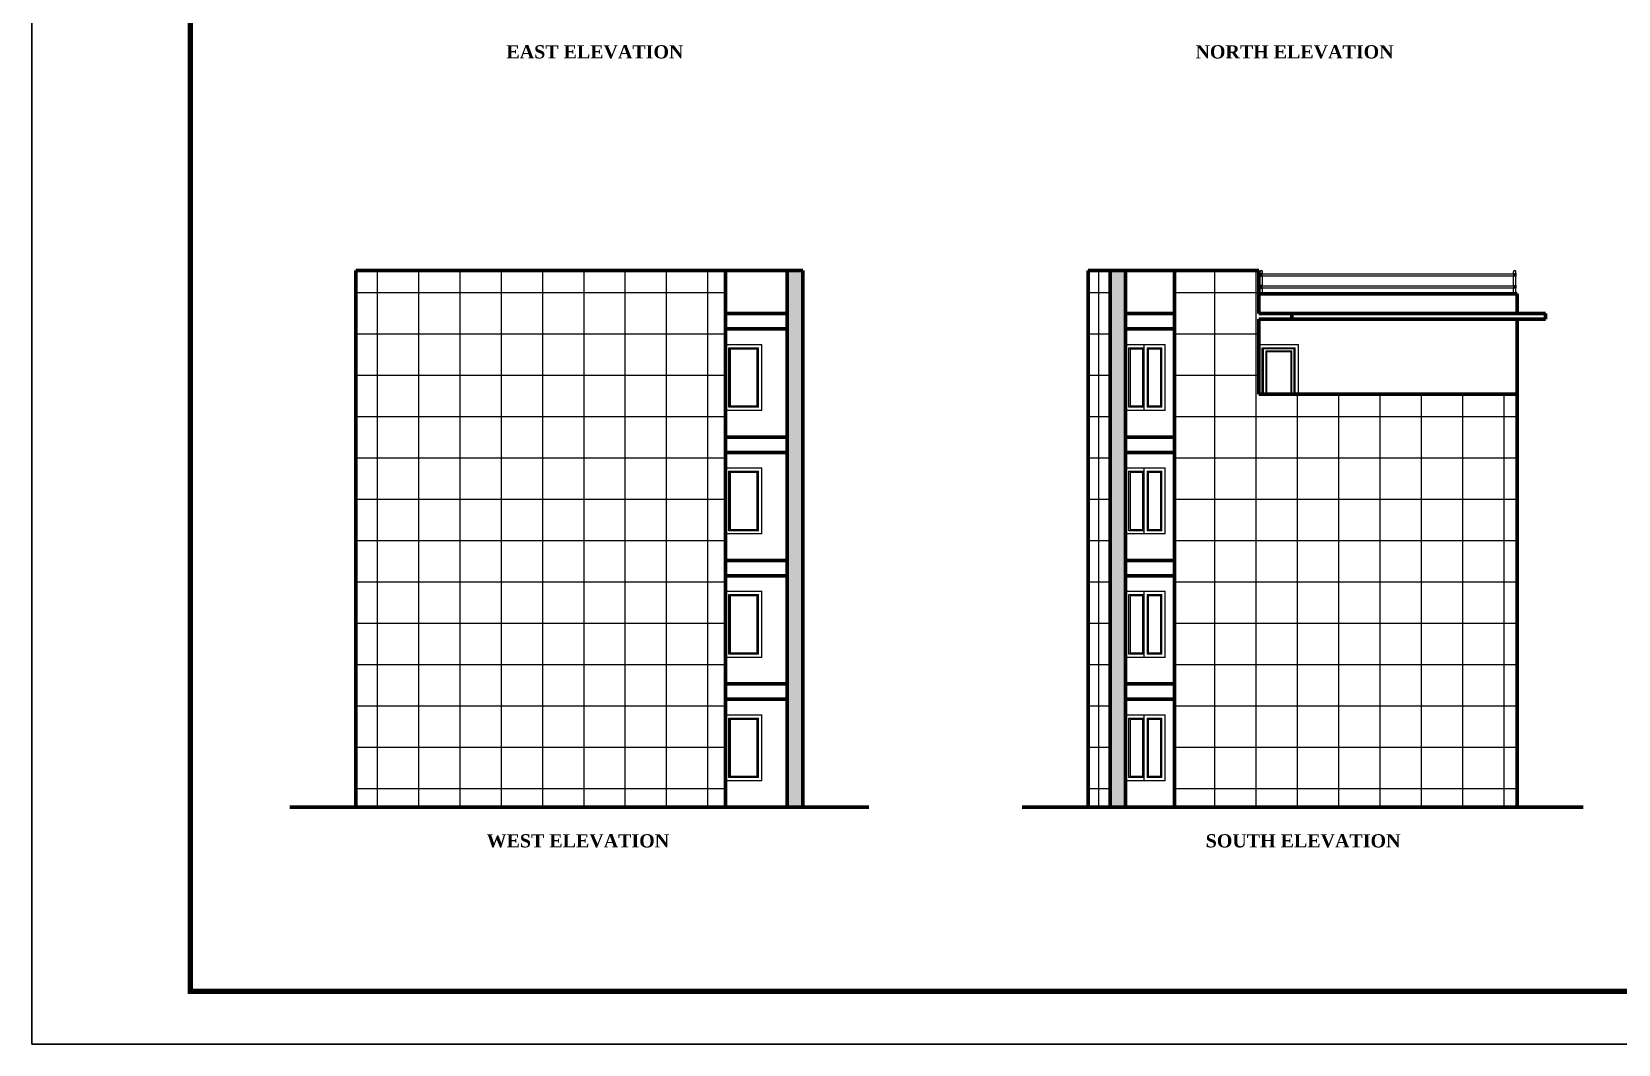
# Model space of a CAD drawing. Header units: inches. Extents: x -4737 to 13205, y 2479 to 13285.
# Drawn here: x 2537 to 3977, y 9074 to 9993 of the extents above; entities that cross this region are included whole.
import ezdxf

# ---------------------------------------------------------------- set-up
doc = ezdxf.new("R2010")
doc.units = ezdxf.units.IN
doc.header["$MEASUREMENT"] = 0
for name, color, linetype, lineweight in [('ns_DOOR', 31, 'Continuous', 15), ('ns_HATCH', 40, 'Continuous', 0), ('ns_RAILING', 191, 'Continuous', 15), ('ns_TEXT', 7, 'Continuous', 13), ('ns_WALL', 21, 'Continuous', 60), ('ns_WINDOW', 151, 'Continuous', 15)]:
    doc.layers.add(name, color=color, linetype=linetype, lineweight=lineweight)
doc.styles.get("Standard").update_dxf_attribs({"font": 'arial.ttf'})

msp = doc.modelspace()

# ---------------------------------------------------------------- hatches: boundary and pattern name
at = {"layer": 'ns_HATCH'}
h = msp.add_hatch(dxfattribs=at)
h.set_pattern_fill('NET', color=256, scale=300)
h.set_pattern_definition([(0, (-25911.896, 14180.752), (0, 37.5), []), (90, (-25911.896, 14180.752), (-37.5, 2e-15), [])])
h.paths.add_polyline_path([(3166.6, 9288.8), (3166.6, 9775.8), (2831.1, 9775.8), (2831.1, 9288.8)])
h = msp.add_hatch(dxfattribs=at)
h.set_pattern_fill('AR-CONC', color=256)
h.set_pattern_definition([(50, (-25911.896, 14180.752), (7.1726018, -0.6275213), [0.75, -8.25]), (355, (-25911.896, 14180.752), (-1.3875133, 7.5219213), [0.6, -6.6]), (100.451444, (-25911.2985, 14180.7), (5.7850885, 6.8943999), [0.637402, -7.0114211]), (46.1842, (-25911.896, 14182.752), (10.6724133, -1.6551928), [1.125, -12.375]), (96.635635, (-25911.007, 14182.614), (9.3466195, 9.741186), [0.9561034, -10.5171376]), (351.184164, (-25911.896, 14182.752), (9.3466195, 9.741186), [0.9, -9.9]), (21, (-25910.896, 14182.252), (5.9690705, -4.0261889), [0.75, -8.25]), (326, (-25910.896, 14182.252), (2.4331533, 7.2515005), [0.6, -6.6]), (71.451445, (-25910.399, 14181.9165), (8.4022238, 3.2253115), [0.6374019, -7.0114211]), (37.5, (-25911.8962, 14180.752), (0.12159855, 3.32893854), [0, -6.52, 0, -6.7, 0, -6.625]), (7.5, (-25911.8962, 14180.752), (2.63069537, 3.9441171), [0, -3.82, 0, -6.37, 0, -2.525]), (327.5, (-25914.1262, 14180.752), (5.33822436, -0.22554872), [0, -2.5, 0, -7.8, 0, -10.35]), (317.5, (-25915.126, 14180.752), (5.8318617, 1.0010498), [0, -3.25, 0, -5.18, 0, -7.35])])
h.paths.add_polyline_path([(3222.6, 9288.8), (3236.6, 9288.8), (3236.6, 9775.8), (3222.6, 9775.8)])
h = msp.add_hatch(dxfattribs=at)
h.set_pattern_fill('NET', color=256, scale=300)
h.set_pattern_definition([(0, (-22257.124, 14180.752), (0, 37.5), []), (90, (-22257.124, 14180.752), (-37.5, 2e-15), [])])
h.paths.add_polyline_path([(3515.7, 9775.8), (3495.7, 9775.8), (3495.7, 9288.8), (3515.7, 9288.8)])
h = msp.add_hatch(dxfattribs=at)
h.set_pattern_fill('AR-CONC', color=256)
h.set_pattern_definition([(50, (-22264.3606, 14180.752), (7.1726018, -0.6275213), [0.75, -8.25]), (355, (-22264.361, 14180.752), (-1.3875133, 7.5219213), [0.6, -6.6]), (100.451444, (-22263.763, 14180.7), (5.7850885, 6.8944), [0.637402, -7.0114211]), (46.1842, (-22264.361, 14182.752), (10.6724133, -1.6551928), [1.125, -12.375]), (96.635635, (-22263.471, 14182.614), (9.3466195, 9.741186), [0.9561034, -10.5171376]), (351.184164, (-22264.361, 14182.752), (9.3466195, 9.741186), [0.9, -9.9]), (21, (-22263.3606, 14182.252), (5.9690705, -4.0261889), [0.75, -8.25]), (326, (-22263.361, 14182.252), (2.4331533, 7.2515005), [0.6, -6.6]), (71.451445, (-22262.863, 14181.9165), (8.4022238, 3.2253115), [0.637402, -7.0114211]), (37.5, (-22264.3606, 14180.752), (0.12159855, 3.32893854), [0, -6.52, 0, -6.7, 0, -6.625]), (7.5, (-22264.3606, 14180.752), (2.63069537, 3.9441171), [0, -3.82, 0, -6.37, 0, -2.525]), (327.5, (-22266.5906, 14180.752), (5.33822436, -0.22554872), [0, -2.5, 0, -7.8, 0, -10.35]), (317.5, (-22267.5906, 14180.752), (5.8318617, 1.0010498), [0, -3.25, 0, -5.18, 0, -7.35])])
h.paths.add_polyline_path([(3515.7, 9288.8), (3529.7, 9288.8), (3529.7, 9775.8), (3515.7, 9775.8)])
h = msp.add_hatch(dxfattribs=at)
h.set_pattern_fill('NET', color=256, scale=300)
h.set_pattern_definition([(0, (-22264.36, 14180.752), (0, 37.5), []), (90, (-22264.36, 14180.752), (-37.5, 2e-15), [])])
h.paths.add_polyline_path([(3884.9, 9288.8), (3884.9, 9663.8), (3650.6, 9663.8), (3650.6, 9708.8), (3650.6, 9731.8), (3668.6, 9731.8), (3668.6, 9736.8), (3650.6, 9736.8), (3650.6, 9754.8), (3650.6, 9775.8), (3573.9, 9775.8), (3573.9, 9288.8)])

# ---------------------------------------------------------------- linework, layer by layer
msp.add_lwpolyline([(2536.9, 9073.8), (2536.9, 11318.8), (5711.7, 11318.8), (5711.7, 9073.8)], close=True)
at = {"const_width": 4.8}
msp.add_lwpolyline([(5663.7, 9121.8), (5663.7, 11270.8), (2680.9, 11270.8), (2680.9, 9121.8)], close=True, dxfattribs=at)
at = {"layer": 'ns_DOOR'}
for p, q in [((3650.6, 9663.8), (3650.6, 9708.8)), ((3650.6, 9708.8), (3686.6, 9708.8)), ((3653.6, 9663.8), (3653.6, 9705.8)), ((3653.6, 9705.8), (3683.6, 9705.8)), ((3683.6, 9663.8), (3683.6, 9705.8)), ((3686.6, 9663.8), (3686.6, 9708.8)), ((3682.6, 9704.8), (3654.6, 9704.8)), ((3654.6, 9704.8), (3654.6, 9663.8)), ((3680.4, 9702.6), (3656.9, 9702.6)), ((3656.9, 9702.6), (3656.9, 9663.8)), ((3656.9, 9701), (3656.9, 9678.7)), ((3679.9, 9702.1), (3657.3, 9702.1)), ((3657.3, 9702.1), (3657.3, 9663.8)), ((3657.4, 9702), (3657.4, 9663.8)), ((3679.9, 9663.8), (3679.9, 9702.1)), ((3680.4, 9663.8), (3680.4, 9702.6)), ((3682.6, 9663.8), (3682.6, 9704.8))]:
    msp.add_line(p, q, dxfattribs=at)
at = {"layer": 'ns_RAILING'}
for p, q in [((3651.8, 9754.8), (3651.8, 9774.7)), ((3653.7, 9773), (3882, 9773)), ((3653.7, 9771), (3882, 9771)), ((3654, 9773), (3654, 9774.7)), ((3654, 9762), (3654, 9771)), ((3881.7, 9773), (3881.7, 9774.7)), ((3881.7, 9762), (3881.7, 9771)), ((3883.9, 9754.8), (3883.9, 9774.7)), ((3653.7, 9762), (3882, 9762)), ((3653.7, 9760), (3882, 9760)), ((3654, 9754.8), (3654, 9760)), ((3881.7, 9754.8), (3881.7, 9760))]:
    msp.add_line(p, q, dxfattribs=at)
for points in [[(3652.9, 9773.2), (3652.1, 9773.2), (3652.1, 9770.8), (3652.9, 9770.8)], [(3652.9, 9770.8), (3653.7, 9770.8), (3653.7, 9773.2), (3652.9, 9773.2)], [(3882.8, 9770.8), (3882, 9770.8), (3882, 9773.2), (3882.8, 9773.2)], [(3882.8, 9773.2), (3883.7, 9773.2), (3883.7, 9770.8), (3882.8, 9770.8)], [(3652.9, 9762.2), (3652.1, 9762.2), (3652.1, 9759.8), (3652.9, 9759.8)], [(3652.9, 9759.8), (3653.7, 9759.8), (3653.7, 9762.2), (3652.9, 9762.2)], [(3882.8, 9759.8), (3882, 9759.8), (3882, 9762.2), (3882.8, 9762.2)], [(3882.8, 9762.2), (3883.7, 9762.2), (3883.7, 9759.8), (3882.8, 9759.8)]]:
    msp.add_lwpolyline(points, dxfattribs=at)
for centre in [(3652.9, 9772), (3882.8, 9772), (3652.9, 9761), (3882.8, 9761)]:
    msp.add_circle(centre, 0.25, dxfattribs=at)
for centre, start in [((3652.9, 9774.7), 360), ((3882.8, 9774.7), 0)]:
    msp.add_arc(centre, 1.1, start, 180, dxfattribs=at)
at = {"layer": 'ns_WALL'}
for p, q in [((2831.1, 9775.8), (3236.6, 9775.8)), ((2831.1, 9288.8), (2831.1, 9775.8)), ((3166.6, 9288.8), (3166.6, 9775.8)), ((3222.6, 9288.8), (3222.6, 9775.8)), ((3236.6, 9288.8), (3236.6, 9775.8)), ((3495.7, 9775.8), (3650.6, 9775.8)), ((3495.7, 9288.8), (3495.7, 9775.8)), ((3515.7, 9288.8), (3515.7, 9775.8)), ((3529.7, 9288.8), (3529.7, 9775.8)), ((3573.9, 9775.8), (3573.9, 9288.8)), ((3650.6, 9736.8), (3650.6, 9775.8)), ((3650.6, 9736.8), (3650.6, 9754.8)), ((3884.9, 9754.8), (3650.6, 9754.8)), ((3884.9, 9736.8), (3884.9, 9754.8)), ((3166.6, 9736.8), (3222.6, 9736.8)), ((3529.7, 9736.8), (3573.9, 9736.8)), ((3650.6, 9736.8), (3910.9, 9736.8)), ((3884.9, 9736.8), (3650.6, 9736.8)), ((3680.6, 9731.8), (3680.6, 9736.8)), ((3910.9, 9736.8), (3910.9, 9731.8)), ((3166.6, 9722.8), (3222.6, 9722.8)), ((3529.7, 9722.8), (3573.9, 9722.8)), ((3650.6, 9731.8), (3910.9, 9731.8)), ((3650.6, 9663.8), (3650.6, 9731.8)), ((3884.9, 9288.8), (3884.9, 9731.8)), ((3650.6, 9663.8), (3884.9, 9663.8)), ((3166.6, 9624.8), (3222.6, 9624.8)), ((3529.7, 9624.8), (3573.9, 9624.8)), ((3166.6, 9610.8), (3222.6, 9610.8)), ((3529.7, 9610.8), (3573.9, 9610.8)), ((3166.6, 9512.8), (3222.6, 9512.8)), ((3529.7, 9512.8), (3573.9, 9512.8)), ((3166.6, 9498.8), (3222.6, 9498.8)), ((3529.7, 9498.8), (3573.9, 9498.8)), ((3166.6, 9400.8), (3222.6, 9400.8)), ((3529.7, 9400.8), (3573.9, 9400.8)), ((3166.6, 9386.8), (3222.6, 9386.8)), ((3529.7, 9386.8), (3573.9, 9386.8)), ((2771.1, 9288.8), (3296.6, 9288.8)), ((3435.7, 9288.8), (3944.9, 9288.8))]:
    msp.add_line(p, q, dxfattribs=at)
at = {"layer": 'ns_WINDOW'}
for p, q in [((3166.6, 9648.8), (3166.6, 9708.8)), ((3166.6, 9708.8), (3199.6, 9708.8)), ((3169.6, 9651.8), (3169.6, 9705.8)), ((3169.6, 9705.8), (3196.6, 9705.8)), ((3196.6, 9651.8), (3196.6, 9705.8)), ((3199.6, 9648.8), (3199.6, 9708.8)), ((3529.7, 9648.8), (3529.7, 9708.8)), ((3529.7, 9708.8), (3565.7, 9708.8)), ((3532.7, 9651.8), (3532.7, 9705.8)), ((3532.7, 9705.8), (3546.2, 9705.8)), ((3546.2, 9708.8), (3546.2, 9648.8)), ((3549.2, 9705.8), (3562.7, 9705.8)), ((3549.2, 9705.8), (3549.2, 9651.8)), ((3562.7, 9651.8), (3562.7, 9705.8)), ((3565.7, 9648.8), (3565.7, 9708.8)), ((3195.6, 9704.8), (3170.6, 9704.8)), ((3170.6, 9704.8), (3170.6, 9652.8)), ((3195.4, 9704.6), (3170.8, 9704.6)), ((3170.8, 9704.6), (3170.8, 9653)), ((3195.4, 9653), (3195.4, 9704.6)), ((3195.6, 9652.8), (3195.6, 9704.8)), ((3545.2, 9704.8), (3533.7, 9704.8)), ((3533.7, 9704.8), (3533.7, 9652.8)), ((3545, 9704.6), (3533.9, 9704.6)), ((3533.9, 9704.6), (3533.9, 9653)), ((3545, 9704.6), (3545, 9653)), ((3545.2, 9704.8), (3545.2, 9652.8)), ((3561.7, 9704.8), (3550.2, 9704.8)), ((3550.2, 9652.8), (3550.2, 9704.8)), ((3561.5, 9704.6), (3550.4, 9704.6)), ((3550.4, 9653), (3550.4, 9704.6)), ((3561.5, 9653), (3561.5, 9704.6)), ((3561.7, 9652.8), (3561.7, 9704.8)), ((3199.6, 9648.8), (3166.6, 9648.8)), ((3196.6, 9651.8), (3169.6, 9651.8)), ((3170.6, 9652.8), (3195.6, 9652.8)), ((3170.8, 9653), (3195.4, 9653)), ((3565.7, 9648.8), (3529.7, 9648.8)), ((3546.2, 9651.8), (3532.7, 9651.8)), ((3533.7, 9652.8), (3545.2, 9652.8)), ((3533.9, 9653), (3545, 9653)), ((3562.7, 9651.8), (3549.2, 9651.8)), ((3550.2, 9652.8), (3561.7, 9652.8)), ((3550.4, 9653), (3561.5, 9653)), ((3166.6, 9536.8), (3166.6, 9596.8)), ((3166.6, 9596.8), (3199.6, 9596.8)), ((3169.6, 9539.8), (3169.6, 9593.8)), ((3169.6, 9593.8), (3196.6, 9593.8)), ((3195.6, 9592.8), (3170.6, 9592.8)), ((3170.6, 9592.8), (3170.6, 9540.8)), ((3195.4, 9592.6), (3170.8, 9592.6)), ((3170.8, 9592.6), (3170.8, 9541)), ((3195.4, 9541), (3195.4, 9592.6)), ((3195.6, 9540.8), (3195.6, 9592.8)), ((3196.6, 9539.8), (3196.6, 9593.8)), ((3199.6, 9536.8), (3199.6, 9596.8)), ((3529.7, 9536.8), (3529.7, 9596.8)), ((3529.7, 9596.8), (3565.7, 9596.8)), ((3532.7, 9539.8), (3532.7, 9593.8)), ((3532.7, 9593.8), (3546.2, 9593.8)), ((3545.2, 9592.8), (3533.7, 9592.8)), ((3533.7, 9592.8), (3533.7, 9540.8)), ((3545, 9592.6), (3533.9, 9592.6)), ((3533.9, 9592.6), (3533.9, 9541)), ((3545, 9592.6), (3545, 9541)), ((3545.2, 9592.8), (3545.2, 9540.8)), ((3546.2, 9596.8), (3546.2, 9536.8)), ((3549.2, 9593.8), (3562.7, 9593.8)), ((3549.2, 9593.8), (3549.2, 9539.8)), ((3561.7, 9592.8), (3550.2, 9592.8)), ((3550.2, 9540.8), (3550.2, 9592.8)), ((3561.5, 9592.6), (3550.4, 9592.6)), ((3550.4, 9541), (3550.4, 9592.6)), ((3561.5, 9541), (3561.5, 9592.6)), ((3561.7, 9540.8), (3561.7, 9592.8)), ((3562.7, 9539.8), (3562.7, 9593.8)), ((3565.7, 9536.8), (3565.7, 9596.8)), ((3199.6, 9536.8), (3166.6, 9536.8)), ((3196.6, 9539.8), (3169.6, 9539.8)), ((3170.6, 9540.8), (3195.6, 9540.8)), ((3170.8, 9541), (3195.4, 9541)), ((3565.7, 9536.8), (3529.7, 9536.8)), ((3546.2, 9539.8), (3532.7, 9539.8)), ((3533.7, 9540.8), (3545.2, 9540.8)), ((3533.9, 9541), (3545, 9541)), ((3562.7, 9539.8), (3549.2, 9539.8)), ((3550.2, 9540.8), (3561.7, 9540.8)), ((3550.4, 9541), (3561.5, 9541)), ((3166.6, 9424.8), (3166.6, 9484.8)), ((3166.6, 9484.8), (3199.6, 9484.8)), ((3169.6, 9427.8), (3169.6, 9481.8)), ((3169.6, 9481.8), (3196.6, 9481.8)), ((3195.6, 9480.8), (3170.6, 9480.8)), ((3170.6, 9480.8), (3170.6, 9428.8)), ((3195.4, 9480.6), (3170.8, 9480.6)), ((3170.8, 9480.6), (3170.8, 9429)), ((3195.4, 9429), (3195.4, 9480.6)), ((3195.6, 9428.8), (3195.6, 9480.8)), ((3196.6, 9427.8), (3196.6, 9481.8)), ((3199.6, 9424.8), (3199.6, 9484.8)), ((3529.7, 9424.8), (3529.7, 9484.8)), ((3529.7, 9484.8), (3565.7, 9484.8)), ((3532.7, 9427.8), (3532.7, 9481.8)), ((3532.7, 9481.8), (3546.2, 9481.8)), ((3545.2, 9480.8), (3533.7, 9480.8)), ((3533.7, 9480.8), (3533.7, 9428.8)), ((3545, 9480.6), (3533.9, 9480.6)), ((3533.9, 9480.6), (3533.9, 9429)), ((3545, 9480.6), (3545, 9429)), ((3545.2, 9480.8), (3545.2, 9428.8)), ((3546.2, 9484.8), (3546.2, 9424.8)), ((3549.2, 9481.8), (3562.7, 9481.8)), ((3549.2, 9481.8), (3549.2, 9427.8)), ((3561.7, 9480.8), (3550.2, 9480.8)), ((3550.2, 9428.8), (3550.2, 9480.8)), ((3561.5, 9480.6), (3550.4, 9480.6)), ((3550.4, 9429), (3550.4, 9480.6)), ((3561.5, 9429), (3561.5, 9480.6)), ((3561.7, 9428.8), (3561.7, 9480.8)), ((3562.7, 9427.8), (3562.7, 9481.8)), ((3565.7, 9424.8), (3565.7, 9484.8)), ((3199.6, 9424.8), (3166.6, 9424.8)), ((3196.6, 9427.8), (3169.6, 9427.8)), ((3170.6, 9428.8), (3195.6, 9428.8)), ((3170.8, 9429), (3195.4, 9429)), ((3565.7, 9424.8), (3529.7, 9424.8)), ((3546.2, 9427.8), (3532.7, 9427.8)), ((3533.7, 9428.8), (3545.2, 9428.8)), ((3533.9, 9429), (3545, 9429)), ((3562.7, 9427.8), (3549.2, 9427.8)), ((3550.2, 9428.8), (3561.7, 9428.8)), ((3550.4, 9429), (3561.5, 9429)), ((3166.6, 9312.8), (3166.6, 9372.8)), ((3166.6, 9372.8), (3199.6, 9372.8)), ((3169.6, 9315.8), (3169.6, 9369.8)), ((3169.6, 9369.8), (3196.6, 9369.8)), ((3195.6, 9368.8), (3170.6, 9368.8)), ((3170.6, 9368.8), (3170.6, 9316.8)), ((3195.4, 9368.6), (3170.8, 9368.6)), ((3170.8, 9368.6), (3170.8, 9317)), ((3195.4, 9317), (3195.4, 9368.6)), ((3195.6, 9316.8), (3195.6, 9368.8)), ((3196.6, 9315.8), (3196.6, 9369.8)), ((3199.6, 9312.8), (3199.6, 9372.8)), ((3529.7, 9312.8), (3529.7, 9372.8)), ((3529.7, 9372.8), (3565.7, 9372.8)), ((3532.7, 9315.8), (3532.7, 9369.8)), ((3532.7, 9369.8), (3546.2, 9369.8)), ((3545.2, 9368.8), (3533.7, 9368.8)), ((3533.7, 9368.8), (3533.7, 9316.8)), ((3545, 9368.6), (3533.9, 9368.6)), ((3533.9, 9368.6), (3533.9, 9317)), ((3545, 9368.6), (3545, 9317)), ((3545.2, 9368.8), (3545.2, 9316.8)), ((3546.2, 9372.8), (3546.2, 9312.8)), ((3549.2, 9369.8), (3562.7, 9369.8)), ((3549.2, 9369.8), (3549.2, 9315.8)), ((3561.7, 9368.8), (3550.2, 9368.8)), ((3550.2, 9316.8), (3550.2, 9368.8)), ((3561.5, 9368.6), (3550.4, 9368.6)), ((3550.4, 9317), (3550.4, 9368.6)), ((3561.5, 9317), (3561.5, 9368.6)), ((3561.7, 9316.8), (3561.7, 9368.8)), ((3562.7, 9315.8), (3562.7, 9369.8)), ((3565.7, 9312.8), (3565.7, 9372.8)), ((3170.6, 9316.8), (3195.6, 9316.8)), ((3170.8, 9317), (3195.4, 9317)), ((3533.7, 9316.8), (3545.2, 9316.8)), ((3533.9, 9317), (3545, 9317)), ((3550.2, 9316.8), (3561.7, 9316.8)), ((3550.4, 9317), (3561.5, 9317)), ((3199.6, 9312.8), (3166.6, 9312.8)), ((3196.6, 9315.8), (3169.6, 9315.8)), ((3565.7, 9312.8), (3529.7, 9312.8)), ((3546.2, 9315.8), (3532.7, 9315.8)), ((3562.7, 9315.8), (3549.2, 9315.8))]:
    msp.add_line(p, q, dxfattribs=at)

# ---------------------------------------------------------------- texts
at = {"layer": 'ns_TEXT', "char_height": 14.4, "attachment_point": 1}
for s, insert in [('\\pi109.70101;{\\fTimes New Roman|b1|i0|c0|p18;\\H0.83333x;EAST ELEVATION}', (2858, 9980.3)), ('\\pi100.28486;{\\fTimes New Roman|b1|i0|c0|p18;\\H0.83333x;NORTH ELEVATION}', (3492.8, 9980.3)), ('\\pi107.13454;{\\fTimes New Roman|b1|i0|c0|p18;\\H0.83333x;WEST ELEVATION}', (2842.6, 9264.4)), ('\\pi102.09266;{\\fTimes New Roman|b1|i0|c0|p18;\\H0.83333x;SOUTH ELEVATION}', (3500.3, 9264.4))]:
    msp.add_mtext_dynamic_manual_height_columns(s, width=376.026, gutter_width=72, heights=[72.6], dxfattribs=dict(at, insert=insert))

doc.saveas('drawing.dxf')
